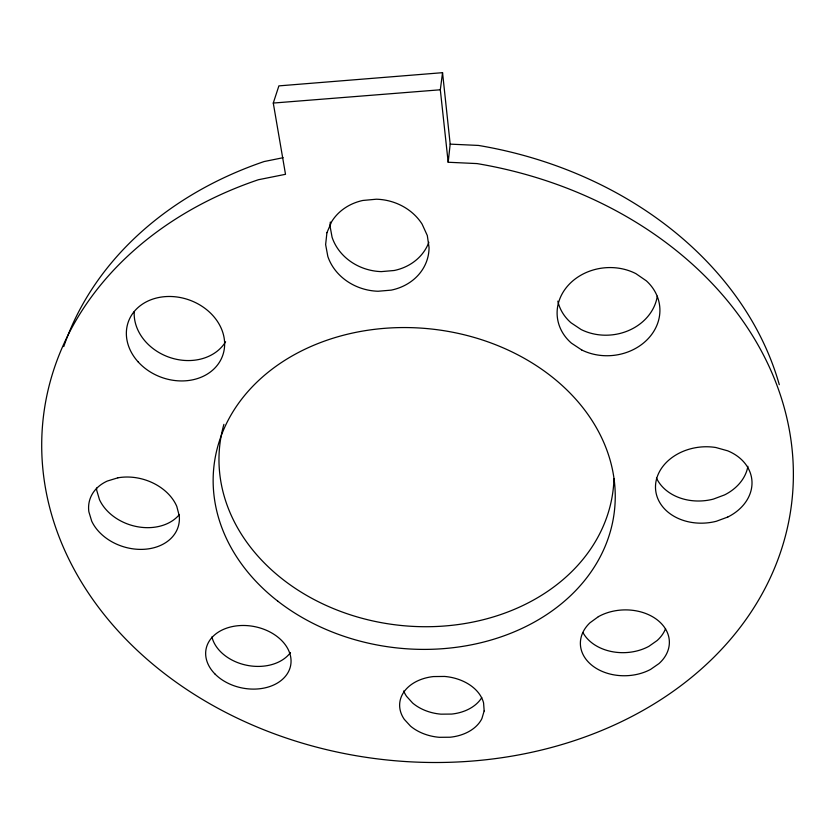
<?xml version="1.0" encoding="UTF-8"?>
<svg xmlns="http://www.w3.org/2000/svg" width="835" height="835" viewBox="0 0 835 835"><rect width="100%" height="100%" fill="white"/><g stroke="black" fill="none" stroke-linecap="round" stroke-linejoin="round"><path stroke-width="1.25" d="M330.336 222.026L329.94 225.554L332.09 237.297A50.945 45.257 11.5 0 0 381.313 271.615L394.203 270.498A50.945 45.257 11.5 0 0 428.856 242.296M448.176 162.251L450.18 144.131L442.55 72.676L278.89 85.88L273.275 103.06L285.507 174.306L258.391 179.734A376.616 301.717 6.2 0 0 145.655 658.032A376.616 301.717 6.2 0 0 750.195 613.391A376.616 301.717 6.2 0 0 477.036 163.587L448.176 162.251L440.316 89.783L442.55 72.676M283.138 157.7L264.131 161.541A369.905 299.17 6.2 0 0 63.763 346.577M273.275 103.06L440.316 89.783M450.18 144.131L478.465 145.436A369.905 299.17 6.2 0 1 779.295 384.674M290.476 652.573A42.376 31.156 11 0 1 247.014 665.318A42.376 31.156 11 0 1 211.902 636.907M481.785 697.59A41.719 30.404 4.7 0 1 451.672 714.071L440.974 714.165A41.719 30.404 4.7 0 1 412.657 703.049L406.561 696.327A41.719 30.404 4.7 0 1 403.691 690.962M665.578 628.651A43.764 32.732 -1.6 0 1 657.197 640.497L648.878 646.342A43.764 32.732 -1.6 0 1 582.945 632.544M747.899 466.295A47.511 37.742 -6.7 0 1 724.613 494.894L713.341 499.111A47.511 37.742 -6.7 0 1 656.467 478.058M657.302 296.174A50.486 43.524 -6 0 1 581.097 329.512L570.994 322.769A50.486 43.524 -6 0 1 557.832 301.153M225.607 341.786A49.161 40.696 20.2 0 1 170.236 357.62A49.161 40.696 20.2 0 1 134.226 311.612M179.316 514.631A45.424 34.893 17 0 1 137.243 526.687A45.424 34.893 17 0 1 99.48 499.664L96.735 490.354A45.424 34.893 17 0 1 96.516 488.026M613.976 478.685A197.937 159.099 6.2 0 1 392.012 624.382A197.937 159.099 6.2 0 1 223.905 424.357M326.923 232.704L325.629 244.603L327.842 256.491A51.947 45.8 11.3 0 0 378.078 291.248L391.197 290.131A51.947 45.8 11.3 0 0 429.054 247.567L427.311 235.543L422.103 224.124A51.947 45.8 11.3 0 0 376.397 199.21L362.808 200.463A51.947 45.8 11.3 0 0 331.693 221.609L326.923 232.704M484.164 710.94L481.878 718.653A42.397 30.551 4.7 0 1 450.138 737.221L439.273 737.305A42.397 30.551 4.7 0 1 410.496 726.106L404.286 719.342A42.397 30.551 4.7 0 1 433.417 676.569L444.606 676.444A42.397 30.551 4.7 0 1 483.58 702.913L484.164 710.94M598.371 616.668L589.948 622.806A44.505 32.93 -1.4 0 0 592.589 665.85A44.505 32.93 -1.4 0 0 650.569 669.419L659.024 663.554A44.505 32.93 -1.4 0 0 657.239 619.862A44.505 32.93 -1.4 0 0 598.371 616.668M727.786 517.032L716.305 521.28A48.378 38.066 -6.4 0 1 655.485 487.191A48.378 38.066 -6.4 0 1 715.866 447.518L727.734 450.837A48.378 38.066 -6.4 0 1 752.011 482.891A48.378 38.066 -6.4 0 1 727.786 517.032M117.881 477.818L107.297 481.054A46.228 35.143 16.7 0 0 88.865 511.761L91.693 521.134A46.228 35.143 16.7 0 0 144.152 549.294A46.228 35.143 16.7 0 0 179.264 515.842L176.78 506.375A46.228 35.143 16.7 0 0 117.881 477.818M581.734 349.969L571.432 343.154A51.467 44.015 -5.6 0 1 568.666 284.85A51.467 44.015 -5.6 0 1 635.905 273.65L646.373 280.863A51.467 44.015 -5.6 0 1 648.221 338.613A51.467 44.015 -5.6 0 1 581.734 349.969M277.773 601.148A201.485 160.383 6.2 0 0 610.291 531.697A201.485 160.383 6.2 0 0 354.478 332.643A201.485 160.383 6.2 0 0 277.773 601.148M138.046 361.785A50.09 41.103 19.8 0 0 221.776 357.808A50.09 41.103 19.8 0 0 166.666 296.54A50.09 41.103 19.8 0 0 138.046 361.785M215.169 674.189A43.076 31.312 11 0 0 288.221 672.196A43.076 31.312 11 0 0 241.712 625.498A43.076 31.312 11 0 0 215.169 674.189"/></g></svg>
